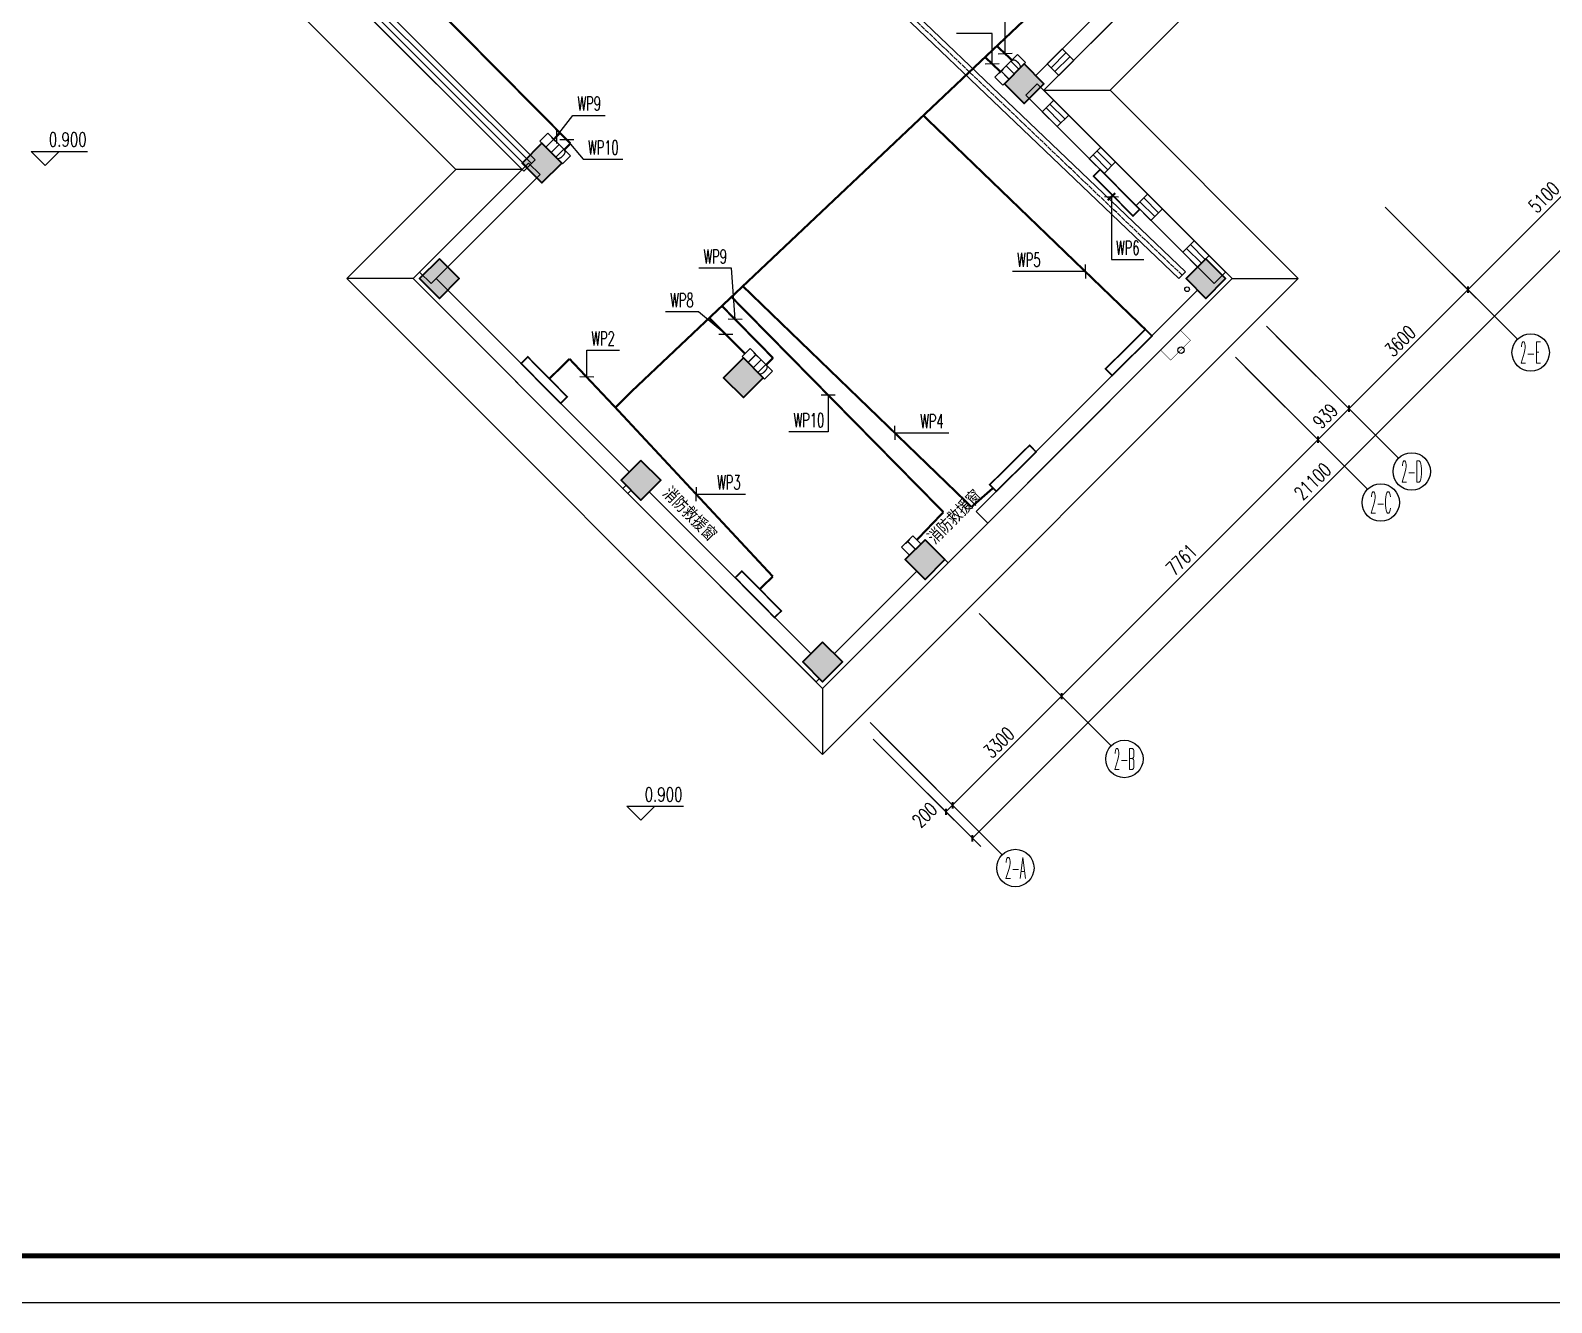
# Model space of a CAD drawing. Extents: x 815029915 to 815825525, y 579155098 to 579748855.
# Drawn here: x 815367232 to 815399794, y 579420227 to 579447448 of the extents above; entities that cross this region are included whole.
import ezdxf
from ezdxf.enums import TextEntityAlignment as Align

# ---------------------------------------------------------------- set-up
doc = ezdxf.new("R2010")
doc.units = 0
doc.header["$LTSCALE"] = 100
doc.header["$MEASUREMENT"] = 0
doc.linetypes.add('DOTE', pattern=[2.42, 2, -0.2, 0.02, -0.2])
for name, color, linetype in [('AXIS', 3, 'Continuous'), ('AXIS_TEXT', 7, 'Continuous'), ('COLUMN', 9, 'Continuous'), ('DIM_ELEV', 3, 'Continuous'), ('DIM_IDEN', 3, 'Continuous'), ('GROUND', 2, 'Continuous'), ('H-TA-设备', 7, 'Continuous'), ('H-供暖-散热器', 4, 'Continuous'), ('PUB_TEXT', 7, 'Continuous'), ('WALL', 9, 'Continuous'), ('WINDOW', 4, 'Continuous'), ('ZG-图框层', 4, 'Continuous'), ('zm', 1, 'Continuous'), ('电-强电平面-标注', 3, 'Continuous'), ('电-强电平面-线缆', 3, 'Continuous'), ('电-桥架', 4, 'Continuous')]:
    doc.layers.add(name, color=color, linetype=linetype)
doc.layers.add('柱填充', color=9, linetype='Continuous', lineweight=18)
doc.layers.add('砼柱', color=2, linetype='Continuous', lineweight=35)
doc.styles.add('_TCH_AXIS', font='COMPLEX', dxfattribs={"bigfont": 'GBCBIG'})
doc.styles.add('_TCH_DIM', font='SIMPLEX', dxfattribs={"bigfont": 'GBCBIG'})
doc.styles.add('_TCH_DIM_T3', font='SIMPLEX', dxfattribs={"width": 0.705882, "bigfont": 'GBCBIG'})
doc.styles.add('_THVAC_DIM', font='', dxfattribs={"width": 0.8, "height": 3.5})
doc.styles.add('COMPLEX', font='COMPLEX')
doc.styles.add('ELEC-DIM', font='simplex.shx', dxfattribs={"width": 0.6, "bigfont": 'HZTXT.shx'})
doc.styles.add('宋体-TK', font='', dxfattribs={"width": 0.8})
doc.styles.get('_THVAC_DIM').set_extended_font_data('SimSun')
doc.styles.get('宋体-TK').set_extended_font_data('SimSun')
doc.dimstyles.new('_TCH_ARCH-100', dxfattribs={"dimscale": 100, "dimtxt": 2.975, "dimasz": 1, "dimexe": 2.5, "dimexo": 3, "dimgap": 1, "dimtad": 1, "dimdec": 0, "dimzin": 0, "dimdsep": 46, "dimtxsty": '_TCH_DIM_T3', "dimblk": 'ARCHTICK', "dimcen": 0.09, "dimclrt": 7, "dimazin": 2, "dimtfac": 1, "dimtdec": 0, "dimtix": 1, "dimtmove": 2, "dimatfit": 3, "dimfxl": 0, "dimtolj": 1, "dimtzin": 0, "dimarcsym": 0})

# ---------------------------------------------------------------- blocks, each defined once
blk = doc.blocks.new('温控器')
at = {"layer": 'H-TA-设备', "color": 1}
blk.add_lwpolyline([(815233581, 579285758), (815233823, 579285758), (815233823, 579285416), (815233581, 579285416)], close=True, dxfattribs=at)
at = {"layer": 'H-TA-设备', "color": 1, "style": '_THVAC_DIM', "width": 0.8}
blk.add_text('T', height=264, rotation=90, dxfattribs=at).set_placement((815233838, 579285525))
blk = doc.blocks.new('拓展盒')
at = {"layer": 'H-TA-设备', "color": 1}
blk.add_lwpolyline([(815257691, 579281713), (815257691, 579281471), (815257349, 579281471), (815257349, 579281713)], close=True, dxfattribs=at)
at = {"layer": 'H-TA-设备', "color": 1, "style": '_THVAC_DIM', "width": 0.8}
blk.add_text('D', height=264, dxfattribs=at).set_placement((815257458, 579281456))
blk = doc.blocks.new('$TCHSYS$WIN2D')
for p, q in [((-0.5, 0.5), (0.5, 0.5)), ((-0.5, 0.5), (-0.5, -0.5)), ((0.5, 0.5), (0.5, -0.5)), ((0.5, 0.1667), (-0.5, 0.1667)), ((0.5, -0.1667), (-0.5, -0.1667)), ((-0.5, -0.5), (0.5, -0.5))]:
    blk.add_line(p, q)
blk = doc.blocks.new('_AXISO')
blk.add_circle((0, 0), 0.5)
at = {"layer": 'AXIS_TEXT', "style": 'COMPLEX', "width": 1.041667}
blk.add_attdef('A', text='', height=0.56, dxfattribs=at).set_placement((-0.25, -0.28), (0.25, -0.28), align=Align.FIT)
blk = doc.blocks.new('_ArchTick')
at = {"color": 0, "linetype": 'ByBlock', "const_width": 0.4}
blk.add_lwpolyline([(-0.5, -0.5), (0.5, 0.5)], dxfattribs=at)
blk = doc.blocks.new('*D366')
at = {"layer": 'AXIS', "color": 0, "lineweight": -2, "transparency": 16777216}
for p, q in [((815400195, 579447202), (815402493, 579444904)), ((815387396, 579430161), (815402316, 579445081)), ((815385275, 579432282), (815387573, 579429984))]:
    blk.add_line(p, q, dxfattribs=at)
at = {"layer": 'Defpoints', "color": 0, "transparency": 16777216}
for p in [(815399983, 579447415), (815402316, 579445081), (815385063, 579432495)]:
    blk.add_point(p, dxfattribs=at)
at = {"layer": 'AXIS', "color": 0, "lineweight": -2, "transparency": 16777216, "xscale": 100, "yscale": 100, "zscale": 100}
for p, rotation in [((815402316, 579445081), 44.99999999977111), ((815387396, 579430161), 224.9999999997711)]:
    blk.add_blockref('_ArchTick', p, dxfattribs=dict(at, rotation=rotation))
at = {"layer": 'AXIS', "color": 7, "transparency": 16777216, "insert": (815394680, 579437797), "char_height": 297.5, "attachment_point": 5, "rotation": 45, "style": '_TCH_DIM_T3'}
blk.add_mtext('\\A1;21100', dxfattribs=at)
blk = doc.blocks.new('*D367')
at = {"layer": 'AXIS', "color": 0, "lineweight": -2, "transparency": 16777216}
for p, q in [((815385416, 579432424), (815387149, 579430692)), ((815385275, 579432282), (815387007, 579430550)), ((815386830, 579430727), (815386972, 579430868))]:
    blk.add_line(p, q, dxfattribs=at)
at = {"layer": 'Defpoints', "color": 0, "transparency": 16777216}
for p in [(815385063, 579432495), (815385204, 579432636), (815386972, 579430868)]:
    blk.add_point(p, dxfattribs=at)
at = {"layer": 'AXIS', "color": 0, "lineweight": -2, "transparency": 16777216, "xscale": 100, "yscale": 100, "zscale": 100}
for p, rotation in [((815386830, 579430727), 225), ((815386972, 579430868), 45)]:
    blk.add_blockref('_ArchTick', p, dxfattribs=dict(at, rotation=rotation))
at = {"layer": 'AXIS', "color": 7, "transparency": 16777216, "insert": (815386374, 579430660), "char_height": 297.5, "attachment_point": 5, "rotation": 45, "style": '_TCH_DIM_T3'}
blk.add_mtext('\\A1;200', dxfattribs=at)
blk = doc.blocks.new('*D368')
at = {"layer": 'AXIS', "color": 0, "lineweight": -2, "transparency": 16777216}
for p, q in [((815387750, 579434757), (815389482, 579433025)), ((815386972, 579430868), (815389305, 579433202)), ((815385416, 579432424), (815387149, 579430692))]:
    blk.add_line(p, q, dxfattribs=at)
at = {"layer": 'Defpoints', "color": 0, "transparency": 16777216}
for p in [(815387538, 579434969), (815389305, 579433202), (815385204, 579432636)]:
    blk.add_point(p, dxfattribs=at)
at = {"layer": 'AXIS', "color": 0, "lineweight": -2, "transparency": 16777216, "xscale": 100, "yscale": 100, "zscale": 100}
for p, rotation in [((815389305, 579433202), 45), ((815386972, 579430868), 225)]:
    blk.add_blockref('_ArchTick', p, dxfattribs=dict(at, rotation=rotation))
at = {"layer": 'AXIS', "color": 7, "transparency": 16777216, "insert": (815387963, 579432211), "char_height": 297.5, "attachment_point": 5, "rotation": 45, "style": '_TCH_DIM_T3'}
blk.add_mtext('\\A1;3300', dxfattribs=at)
blk = doc.blocks.new('*D369')
at = {"layer": 'AXIS', "color": 0, "lineweight": -2, "transparency": 16777216}
for p, q in [((815393238, 579440245), (815394970, 579438513)), ((815389305, 579433202), (815394793, 579438690)), ((815387750, 579434757), (815389482, 579433025))]:
    blk.add_line(p, q, dxfattribs=at)
at = {"layer": 'Defpoints', "color": 0, "transparency": 16777216}
for p in [(815393025, 579440457), (815394793, 579438690), (815387538, 579434969)]:
    blk.add_point(p, dxfattribs=at)
at = {"layer": 'AXIS', "color": 0, "lineweight": -2, "transparency": 16777216, "xscale": 100, "yscale": 100, "zscale": 100}
for p, rotation in [((815394793, 579438690), 44.99999999937771), ((815389305, 579433202), 224.9999999993777)]:
    blk.add_blockref('_ArchTick', p, dxfattribs=dict(at, rotation=rotation))
at = {"layer": 'AXIS', "color": 7, "transparency": 16777216, "insert": (815391873, 579436122), "char_height": 297.5, "attachment_point": 5, "rotation": 45, "style": '_TCH_DIM_T3'}
blk.add_mtext('\\A1;7761', dxfattribs=at)
blk = doc.blocks.new('*D370')
at = {"layer": 'AXIS', "color": 0, "lineweight": -2, "transparency": 16777216}
for p, q in [((815393901, 579440909), (815395634, 579439177)), ((815393238, 579440245), (815394970, 579438513)), ((815394793, 579438690), (815395457, 579439354))]:
    blk.add_line(p, q, dxfattribs=at)
at = {"layer": 'Defpoints', "color": 0, "transparency": 16777216}
for p in [(815393689, 579441121), (815393025, 579440457), (815395457, 579439354)]:
    blk.add_point(p, dxfattribs=at)
at = {"layer": 'AXIS', "color": 0, "lineweight": -2, "transparency": 16777216, "xscale": 100, "yscale": 100, "zscale": 100}
for p, rotation in [((815395457, 579439354), 45), ((815394793, 579438690), 225)]:
    blk.add_blockref('_ArchTick', p, dxfattribs=dict(at, rotation=rotation))
at = {"layer": 'AXIS', "color": 7, "transparency": 16777216, "insert": (815394949, 579439197), "char_height": 297.5, "attachment_point": 5, "rotation": 45, "style": '_TCH_DIM_T3'}
blk.add_mtext('\\A1;939', dxfattribs=at)
blk = doc.blocks.new('*D371')
at = {"layer": 'AXIS', "color": 0, "lineweight": -2, "transparency": 16777216}
for p, q in [((815396447, 579443455), (815398179, 579441722)), ((815395457, 579439354), (815398003, 579441899)), ((815393901, 579440909), (815395634, 579439177))]:
    blk.add_line(p, q, dxfattribs=at)
at = {"layer": 'Defpoints', "color": 0, "transparency": 16777216}
for p in [(815396235, 579443667), (815398003, 579441899), (815393689, 579441121)]:
    blk.add_point(p, dxfattribs=at)
at = {"layer": 'AXIS', "color": 0, "lineweight": -2, "transparency": 16777216, "xscale": 100, "yscale": 100, "zscale": 100}
for p, rotation in [((815398003, 579441899), 45), ((815395457, 579439354), 225)]:
    blk.add_blockref('_ArchTick', p, dxfattribs=dict(at, rotation=rotation))
at = {"layer": 'AXIS', "color": 7, "transparency": 16777216, "insert": (815396554, 579440802), "char_height": 297.5, "attachment_point": 5, "rotation": 45, "style": '_TCH_DIM_T3'}
blk.add_mtext('\\A1;3600', dxfattribs=at)
blk = doc.blocks.new('*D372')
at = {"layer": 'AXIS', "color": 0, "lineweight": -2, "transparency": 16777216}
for p, q in [((815400053, 579447061), (815401786, 579445329)), ((815398003, 579441899), (815401609, 579445505)), ((815396447, 579443455), (815398179, 579441722))]:
    blk.add_line(p, q, dxfattribs=at)
at = {"layer": 'Defpoints', "color": 0, "transparency": 16777216}
for p in [(815399841, 579447273), (815401609, 579445505), (815396235, 579443667)]:
    blk.add_point(p, dxfattribs=at)
at = {"layer": 'AXIS', "color": 0, "lineweight": -2, "transparency": 16777216, "xscale": 100, "yscale": 100, "zscale": 100}
for p, rotation in [((815401609, 579445505), 45), ((815398003, 579441899), 225)]:
    blk.add_blockref('_ArchTick', p, dxfattribs=dict(at, rotation=rotation))
at = {"layer": 'AXIS', "color": 7, "transparency": 16777216, "insert": (815399630, 579443878), "char_height": 297.5, "attachment_point": 5, "rotation": 45, "style": '_TCH_DIM_T3'}
blk.add_mtext('\\A1;5100', dxfattribs=at)
blk = doc.blocks.new('ll')
at = {"layer": 'ZG-图框层'}
blk.add_lwpolyline([(815136770, 579524220), (815255670, 579524220), (815255670, 579608320), (815136770, 579608320)], close=True, dxfattribs=at)

msp = doc.modelspace()

# ---------------------------------------------------------------- hatches: boundary and pattern name
at = {"layer": '柱填充', "lineweight": 18}
for points in [[(815388503.8, 579446732.1), (815388079.5, 579446307.8), (815388503.8, 579445883.5), (815388928.1, 579446307.8)], [(815378180, 579445035), (815377755.8, 579444610.7), (815378180, 579444186.5), (815378604.3, 579444610.7)], [(815375988, 579442560.1), (815375563.7, 579442135.9), (815375988, 579441711.6), (815376412.3, 579442135.9)], [(815392392.9, 579442560.1), (815391968.6, 579442135.9), (815392392.9, 579441711.6), (815392817.1, 579442135.9)], [(815382493.4, 579440438.8), (815382069.1, 579440014.5), (815382493.4, 579439590.3), (815382917.6, 579440014.5)], [(815380301.3, 579438246.8), (815379877.1, 579437822.5), (815380301.3, 579437398.2), (815380725.6, 579437822.5)], [(815386382.5, 579436549.7), (815385958.2, 579436125.5), (815386382.5, 579435701.2), (815386806.7, 579436125.5)], [(815384190.4, 579434357.7), (815383766.2, 579433933.4), (815384190.4, 579433509.2), (815384614.7, 579433933.4)]]:
    msp.add_hatch(color=250, dxfattribs=at).paths.add_polyline_path(points)

# ---------------------------------------------------------------- linework, layer by layer
for p, q in [((815356166.1, 579466058.1), (815377754.9, 579444469.3)), ((815388927.1, 579446166.4), (815395079, 579452318.2)), ((815392957.6, 579442135.9), (815388927.1, 579446166.4)), ((815377754.9, 579444469.3), (815375421.4, 579442135.9)), ((815375421.4, 579442135.9), (815384189.5, 579433367.7)), ((815384189.5, 579433367.7), (815392957.6, 579442135.9))]:
    msp.add_line(p, q)
at = {"const_width": 10}
msp.add_lwpolyline([(815391852.3, 579441030.5), (815392064.5, 579440818.4), (815391640.2, 579440394.1), (815391428.1, 579440606.3)], dxfattribs=at)
msp.add_circle((815391992.1, 579441909.1), 50)
at = {"layer": 'AXIS'}
for p, q in [((815396234.9, 579443666.9), (815399063.4, 579440838.5)), ((815393689.3, 579441121.3), (815396517.8, 579438292.9)), ((815393025.4, 579440457.4), (815395853.8, 579437628.9)), ((815387537.5, 579434969.5), (815390365.9, 579432141.1)), ((815385204.1, 579432636), (815388032.5, 579429807.6))]:
    msp.add_line(p, q, dxfattribs=at)
at = {"layer": 'COLUMN'}
for points in [[(815388503.8, 579445883.5), (815388928.1, 579446307.8), (815388503.8, 579446732.1), (815388079.5, 579446307.8)], [(815378180, 579444186.5), (815378604.3, 579444610.7), (815378180, 579445035), (815377755.8, 579444610.7)], [(815392392.9, 579441711.6), (815392817.1, 579442135.9), (815392392.9, 579442560.1), (815391968.6, 579442135.9)], [(815382493.4, 579439590.3), (815382917.6, 579440014.5), (815382493.4, 579440438.8), (815382069.1, 579440014.5)], [(815380301.3, 579437398.2), (815380725.6, 579437822.5), (815380301.3, 579438246.8), (815379877.1, 579437822.5)], [(815386382.2, 579435701), (815386806.5, 579436125.2), (815386382.2, 579436549.5), (815385958, 579436125.2)], [(815384190.4, 579433509.2), (815384614.7, 579433933.4), (815384190.4, 579434357.7), (815383766.2, 579433933.4)]]:
    msp.add_lwpolyline(points, close=True, dxfattribs=at)
at = {"layer": 'DIM_ELEV'}
for p, q in [((815367544.7, 579444558), (815367244.7, 579444858)), ((815367244.7, 579444858), (815368455.9, 579444858)), ((815367544.7, 579444558), (815367844.7, 579444858)), ((815380299.4, 579430545.9), (815379999.4, 579430845.9)), ((815379999.4, 579430845.9), (815381210.6, 579430845.9)), ((815380299.4, 579430545.9), (815380599.4, 579430845.9))]:
    msp.add_line(p, q, dxfattribs=at)
at = {"layer": 'DIM_IDEN'}
msp.add_circle((815391861.3, 579440606.3), 68.5, dxfattribs=at)
at = {"layer": 'GROUND'}
for p, q in [((815388927.1, 579446166.4), (815390341.4, 579446166.4)), ((815377754.9, 579444469.3), (815376340.6, 579444469.3)), ((815375421.4, 579442135.9), (815374007.2, 579442135.9)), ((815392957.6, 579442135.9), (815394371.9, 579442135.9)), ((815384189.5, 579433367.7), (815384189.5, 579431953.5))]:
    msp.add_line(p, q, dxfattribs=at)
for points in [[(815357166.1, 579459616.7), (815357166.1, 579463643.9), (815376340.6, 579444469.3), (815374007.2, 579442135.9), (815384189.5, 579431953.5), (815394371.9, 579442135.9), (815390341.4, 579446166.4), (815396493.2, 579452318.2), (815369976.7, 579478834.7), (815366370.4, 579475228.5), (815358382.2, 579483216.7), (815357166.1, 579483216.7), (815357166.1, 579484716.7), (815341866.1, 579484716.7), (815341866.1, 579485616.7), (815333466.1, 579485616.7), (815333466.1, 579478716.7), (815329866.1, 579478716.7), (815329866.1, 579481716.7), (815309466.1, 579481716.7)], [(815356166.1, 579459616.7), (815356166.1, 579466058.1), (815377754.9, 579444469.3), (815375421.4, 579442135.9), (815384189.5, 579433367.7), (815392957.6, 579442135.9), (815388927.1, 579446166.4), (815395079, 579452318.2), (815369976.7, 579477420.5), (815366370.4, 579473814.2), (815357968, 579482216.7), (815356166.1, 579482216.7), (815356166.1, 579483716.7), (815340866.1, 579483716.7), (815340866.1, 579484616.7), (815334466.1, 579484616.7), (815334466.1, 579477716.7), (815328866.1, 579477716.7), (815328866.1, 579480716.7), (815310466.1, 579480716.7)]]:
    msp.add_lwpolyline(points, dxfattribs=at)
at = {"layer": 'H-供暖-散热器', "const_width": 35}
for points in [[(815390975.3, 579443618.4), (815390131.6, 579444471.7), (815389989.4, 579444331.1), (815390833.1, 579443477.8)], [(815390385.8, 579440063.4), (815391239.1, 579440907.1), (815391098.5, 579441049.3), (815390245.2, 579440205.6)], [(815378723, 579439607.3), (815377879.3, 579440460.6), (815377737.1, 579440320), (815378580.7, 579439466.7)], [(815387906.3, 579437583.9), (815388759.6, 579438427.6), (815388619, 579438569.8), (815387765.7, 579437726.1)], [(815383304.2, 579435026), (815382460.6, 579435879.3), (815382318.3, 579435738.7), (815383162, 579434885.4)]]:
    msp.add_lwpolyline(points, close=True, dxfattribs=at)
at = {"layer": 'WALL'}
for p, q in [((815394690.1, 579452424.3), (815388750.8, 579446485)), ((815394937.5, 579452176.8), (815388927.1, 579446166.4)), ((815388785.7, 579446307.8), (815388538.2, 579446060.3)), ((815388538.2, 579446060.3), (815392568.7, 579442029.8)), ((815388785.7, 579446307.8), (815392816.2, 579442277.3)), ((815375562.8, 579442277.3), (815377896.3, 579444610.7)), ((815377896.3, 579444610.7), (815378143.8, 579444363.2)), ((815375810.3, 579442029.8), (815378143.8, 579444363.2)), ((815379911.5, 579437645.7), (815375421.4, 579442135.9)), ((815375562.8, 579442277.3), (815375810.3, 579442029.8)), ((815380053.4, 579437998.8), (815375916.4, 579442135.9)), ((815392957.6, 579442135.9), (815387725.3, 579436903.5)), ((815392816.2, 579442277.3), (815392568.7, 579442029.8)), ((815392215.6, 579441888.8), (815387477.8, 579437151)), ((815379911.5, 579437645.7), (815379982.7, 579437716.9)), ((815380017.6, 579437539.7), (815380088.8, 579437610.8)), ((815383942.5, 579434109.7), (815380477.7, 579437574.6)), ((815384048.1, 579433509.2), (815380017.6, 579437539.7)), ((815386876.8, 579436055), (815384189.5, 579433367.7)), ((815386205, 579435878.2), (815384437.5, 579434110.7)), ((815384048.1, 579433509.2), (815384119.3, 579433580.3))]:
    msp.add_line(p, q, dxfattribs=at)
for points in [[(815377790.7, 579444433.5), (815377861.8, 579444504.7)], [(815387725.3, 579436903.5), (815387477.8, 579437151)], [(815386876.8, 579436055), (815386806.5, 579436125.2)]]:
    msp.add_lwpolyline(points, dxfattribs=at)
at = {"layer": 'ZG-图框层'}
msp.add_lwpolyline([(815288638.1, 579420226.5), (815407538.1, 579420226.5), (815407538.1, 579504326.5), (815288638.1, 579504326.5)], close=True, dxfattribs=at)
at = {"layer": 'ZG-图框层', "const_width": 100}
msp.add_lwpolyline([(815291138.1, 579421226.5), (815406538.1, 579421226.5), (815406538.1, 579503326.5), (815291138.1, 579503326.5)], close=True, dxfattribs=at)
at = {"layer": '电-强电平面-标注', "color": 1}
for p, q in [((815388099.8, 579446945.2), (815388099.8, 579447923.2)), ((815387819.8, 579447380.4), (815387054.1, 579447380.4)), ((815387819.8, 579446731.5), (815387819.8, 579447380.4)), ((815387969.8, 579446735.1), (815387669.9, 579446727.8)), ((815388249.7, 579446950.5), (815387949.9, 579446940)), ((815378493.8, 579445175.6), (815378841.1, 579445630.8)), ((815378841.1, 579445630.8), (815379538.3, 579445630.8)), ((815378493.5, 579445325.6), (815378494.2, 579445025.6)), ((815378863.8, 579445107.4), (815378563.8, 579445108.7)), ((815378713.8, 579445108.1), (815379067.3, 579444692.9)), ((815379067.3, 579444692.9), (815379910.2, 579444692.9)), ((815390221, 579443892.4), (815390520.9, 579443886.5)), ((815390370.9, 579443889.4), (815390370.9, 579442547.9)), ((815390370.9, 579442547.9), (815391068.1, 579442547.9)), ((815382236.8, 579442363.3), (815381539.7, 579442363.3)), ((815382314.5, 579441266.2), (815382236.8, 579442363.3)), ((815388957.7, 579442288.7), (815388252, 579442288.7)), ((815389811.8, 579442288.7), (815388957.7, 579442288.7)), ((815389808.9, 579442438.6), (815389814.6, 579442138.7)), ((815381532.6, 579441427), (815380826.9, 579441427)), ((815382118.3, 579440942.2), (815381532.6, 579441427)), ((815382464.4, 579441264.9), (815382164.5, 579441267.5)), ((815382268.3, 579440942.2), (815381968.3, 579440942.2)), ((815379139.4, 579440029.5), (815379139.4, 579440603.9)), ((815379139.4, 579440603.9), (815379845.1, 579440603.9)), ((815379289.4, 579440025.2), (815378989.5, 579440033.8)), ((815384460.7, 579439640.9), (815384160.7, 579439643.2)), ((815384310.7, 579439642.1), (815384310.7, 579438860.4)), ((815384310.7, 579438860.4), (815383467.8, 579438860.4)), ((815385727.8, 579438989.7), (815385733.1, 579438689.7)), ((815385730.5, 579438839.7), (815386178.8, 579438839.7)), ((815386178.8, 579438839.7), (815386893.1, 579438839.7)), ((815381484.2, 579437677.5), (815381473.7, 579437377.7)), ((815381479, 579437527.6), (815381831.2, 579437527.6)), ((815381831.2, 579437527.6), (815382537, 579437527.6))]:
    msp.add_line(p, q, dxfattribs=at)
at = {"layer": '电-强电平面-线缆', "color": 1, "linetype": 'Continuous', "const_width": 45}
for points in [[(815369280.1, 579454622.6), (815378792.6, 579445028.7)], [(815380128, 579439749.5), (815390012.6, 579449092.3)], [(815387935.8, 579447098.2), (815388241.8, 579446812.8)], [(815387667.9, 579446876.2), (815387993.9, 579446565.7)], [(815386346, 579445626.7), (815391098.5, 579441049.3)], [(815378437.6, 579445119.1), (815378553.6, 579445235.6)], [(815378661.5, 579444897.6), (815378792.6, 579445028.7)], [(815390291.2, 579443812.8), (815390451.1, 579443966.5)], [(815382482.6, 579441975), (815387376.2, 579437251)], [(815382034.2, 579441551.2), (815383128.9, 579440437.9)], [(815382239.3, 579441745), (815386775.1, 579437140.1)], [(815381764.3, 579441296.1), (815382528, 579440532.4)], [(815378344.1, 579439998.2), (815378770.4, 579440420.3)], [(815378770.4, 579440420.3), (815379753.6, 579439379.2)], [(815382983.7, 579440292.6), (815383128.9, 579440437.9)], [(815379753.6, 579439379.2), (815380128, 579439749.5)], [(815379753.6, 579439379.2), (815383124.3, 579435761.9)], [(815387376.2, 579437251), (815387836, 579437655)], [(815386204.9, 579436544.2), (815386775.1, 579437140.1)], [(815382842.9, 579435492.7), (815383124.3, 579435761.9)]]:
    msp.add_lwpolyline(points, dxfattribs=at)
at = {"layer": '电-桥架', "color": 5, "linetype": 'DOTE', "ltscale": 0.5}
msp.add_line((815391884.5, 579442212.7), (815360197.5, 579472469.4), dxfattribs=at)
at = {"layer": '电-桥架', "ltscale": 0.5}
msp.add_lwpolyline([(815360268.2, 579472540.2), (815391955.2, 579442283.5), (815391813.8, 579442142), (815360126.8, 579472398.7)], close=True, dxfattribs=at)
at = {"layer": '砼柱', "color": 3, "lineweight": 35}
for points in [[(815388503.8, 579446732.1), (815388079.5, 579446307.8), (815388503.8, 579445883.5), (815388928.1, 579446307.8)], [(815378180, 579445035), (815377755.8, 579444610.7), (815378180, 579444186.5), (815378604.3, 579444610.7)], [(815375988, 579442560.1), (815375563.7, 579442135.9), (815375988, 579441711.6), (815376412.3, 579442135.9)], [(815392392.9, 579442560.1), (815391968.6, 579442135.9), (815392392.9, 579441711.6), (815392817.1, 579442135.9)], [(815382493.4, 579440438.8), (815382069.1, 579440014.5), (815382493.4, 579439590.3), (815382917.6, 579440014.5)], [(815380301.3, 579438246.8), (815379877.1, 579437822.5), (815380301.3, 579437398.2), (815380725.6, 579437822.5)], [(815386382.5, 579436549.7), (815385958.2, 579436125.5), (815386382.5, 579435701.2), (815386806.7, 579436125.5)], [(815384190.4, 579434357.7), (815383766.2, 579433933.4), (815384190.4, 579433509.2), (815384614.7, 579433933.4)]]:
    msp.add_lwpolyline(points, close=True, dxfattribs=at)

# ---------------------------------------------------------------- block references
for name, p, rotation in [('温控器', (-170441070.9, 747727960.5), 314.9162625466691), ('拓展盒', (647087165.1, -406396417.6), 44.91626254666924), ('温控器', (982218859.6, 1565519087.8), 224.9999998551097), ('拓展盒', (-170709475.5, 746304982.3), 314.9999998551098), ('温控器', (982223185.4, 1565514479.2), 224.9999998551097), ('拓展盒', (-170705149.7, 746300373.7), 314.9999998551098), ('温控器', (-170687961.4, 746276937.8), 314.9999998551096)]:
    msp.add_blockref(name, p, dxfattribs=dict(rotation=rotation))
at = {"layer": 'AXIS'}
ref = msp.add_blockref('_AXISO', (815399346.2, 579440555.6), dxfattribs=dict(at, xscale=800, yscale=800, zscale=800))
ref.add_attrib('A', '2-E', dxfattribs={"color": 7, "height": 452.55, "style": '_TCH_AXIS', "width": 0.33871}).set_placement((815399119.9, 579440329.4), (815399572.5, 579440329.4), align=Align.FIT)
ref = msp.add_blockref('_AXISO', (815396800.6, 579438010.1), dxfattribs=dict(at, xscale=800, yscale=800, zscale=800))
ref.add_attrib('A', '2-D', dxfattribs={"color": 7, "height": 452.55, "style": '_TCH_AXIS', "width": 0.333333}).set_placement((815396574.3, 579437783.8), (815397026.9, 579437783.8), align=Align.FIT)
ref = msp.add_blockref('_AXISO', (815396136.6, 579437346.1), dxfattribs=dict(at, xscale=800, yscale=800, zscale=800))
ref.add_attrib('A', '2-C', dxfattribs={"color": 7, "height": 452.55, "style": '_TCH_AXIS', "width": 0.344262}).set_placement((815395910.4, 579437119.8), (815396362.9, 579437119.8), align=Align.FIT)
ref = msp.add_blockref('_AXISO', (815390648.8, 579431858.2), dxfattribs=dict(at, xscale=800, yscale=800, zscale=800))
ref.add_attrib('A', '2-B', dxfattribs={"color": 7, "height": 452.55, "style": '_TCH_AXIS', "width": 0.333333}).set_placement((815390422.5, 579431632), (815390875.1, 579431632), align=Align.FIT)
ref = msp.add_blockref('_AXISO', (815388315.3, 579429524.8), dxfattribs=dict(at, xscale=800, yscale=800, zscale=800))
ref.add_attrib('A', '2-A', dxfattribs={"color": 7, "height": 452.55, "style": '_TCH_AXIS', "width": 0.328125}).set_placement((815388089.1, 579429298.5), (815388541.6, 579429298.5), align=Align.FIT)
at = {"layer": 'WINDOW'}
for p, xscale, yscale, zscale, rotation in [((815375527.9, 579446943.7), 6750.00000029821, -350, 6750.00000029821, 134.9999999993811), ((815389280.7, 579446767.4), 450, 350, 450, 225.0000000000007), ((815389174.3, 579445671.7), 450, -350, 450, 315.0000000016954), ((815390178.4, 579444667.7), 450, -350, 450, 315.0000000016954), ((815391182.5, 579443663.6), 450, -350, 450, 315.0000000016954), ((815392180.2, 579442665.8), 450, -350, 450, 315.0000000016954)]:
    msp.add_blockref('$TCHSYS$WIN2D', p, dxfattribs=dict(at, xscale=xscale, yscale=yscale, zscale=zscale, rotation=rotation))
at = {"layer": 'zm', "color": 1}
msp.add_blockref('ll', (151868, -103993.4), dxfattribs=at)

# ---------------------------------------------------------------- texts
at = {"layer": 'DIM_ELEV', "color": 7, "style": '_TCH_DIM', "width": 0.705882}
for p in [(815367625.9, 579444963), (815380380.6, 579430950.9)]:
    msp.add_text('0.900', height=297.5, dxfattribs=at).set_placement(p)
at = {"layer": 'PUB_TEXT', "style": '宋体-TK', "width": 0.8}
for rotation, p in [(315, (815380752.4, 579437527.4)), (45, (815386591.2, 579436445.4))]:
    msp.add_text('消防救援窗', height=264.35, rotation=rotation, dxfattribs=at).set_placement(p)
at = {"layer": '电-强电平面-标注', "color": 1, "style": 'ELEC-DIM', "width": 0.6}
for s, p in [('WP9', (815378941.1, 579445730.8)), ('WP10', (815379167.3, 579444792.9)), ('WP6', (815390470.9, 579442647.9)), ('WP9', (815381639.7, 579442463.3)), ('WP5', (815388352, 579442388.7)), ('WP8', (815380926.9, 579441527)), ('WP2', (815379239.4, 579440703.9)), ('WP10', (815383567.8, 579438960.4)), ('WP4', (815386278.8, 579438939.7)), ('WP3', (815381931.2, 579437627.6))]:
    msp.add_text(s, height=300, dxfattribs=at).set_placement(p)

# ---------------------------------------------------------------- dimensions: what is measured, and where the dimension line sits
at = {"layer": 'AXIS'}
for p1, p2, distance, picture, middle in [((815385062.6, 579432494.6), (815399982.6, 579447414.6), -3300, '*D366', (815394680.2, 579437797)), ((815396234.9, 579443666.9), (815399841.2, 579447273.2), -2500, '*D372', (815399629.9, 579443878.2)), ((815393689.3, 579441121.3), (815396234.9, 579443666.9), -2500, '*D371', (815396554, 579440802.2)), ((815393025.4, 579440457.4), (815393689.3, 579441121.3), -2500, '*D370', (815394949.2, 579439197.5)), ((815387537.5, 579434969.5), (815393025.4, 579440457.4), -2500, '*D369', (815391873.3, 579436121.6)), ((815385204.1, 579432636), (815387537.5, 579434969.5), -2500, '*D368', (815387962.7, 579432210.9))]:
    dim = msp.add_aligned_dim(p1=p1, p2=p2, distance=distance, dimstyle='_TCH_ARCH-100', dxfattribs=at)
    dim.commit()
    dim.dimension.update_dxf_attribs({"geometry": picture, "text_midpoint": middle})
dim = msp.add_linear_dim(base=(815386971.8, 579430868.3), p1=(815385062.6, 579432494.6), p2=(815385204.1, 579432636), angle=45, dimstyle='_TCH_ARCH-100', dxfattribs=at)
dim.commit()
dim.dimension.update_dxf_attribs({"geometry": '*D367', "text_midpoint": (815386374.3, 579430659.7), "dimtype": 161})

doc.saveas('drawing.dxf')
